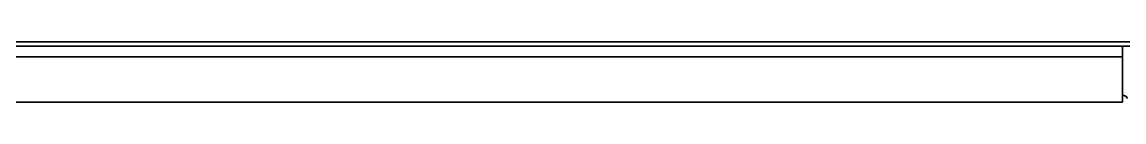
# Model space of a CAD drawing. Header units: inches. Extents: x 90 to 4161, y -506 to 3104.
# Drawn here: x 3699.3 to 3898.9, y 1192.2 to 1203.1 of the extents above; entities that cross this region are included whole.
import ezdxf

# ---------------------------------------------------------------- set-up
doc = ezdxf.new("R2010")
doc.units = ezdxf.units.IN
doc.layers.add('1', color=7, linetype='Continuous', true_color=0xffffff)

msp = doc.modelspace()

# ---------------------------------------------------------------- linework, layer by layer
at = {"layer": '1', "color": 7, "linetype": 'Continuous', "lineweight": 35}
for p, q in [((3986.11, 1202.26), (3349.71, 1202.26)), ((3990.77, 1203.06), (3350.01, 1203.06)), ((3898.61, 1202.26), (3898.61, 1200.36)), ((3898.61, 1200.36), (3441.41, 1200.36)), ((3898.61, 1200.36), (3898.61, 1200.17)), ((3898.61, 1200.36), (3898.61, 1200.36)), ((3898.61, 1200.36), (3898.61, 1200.36)), ((3898.61, 1200.17), (3898.61, 1192.41)), ((3441.41, 1192.2), (3898.61, 1192.2)), ((3898.61, 1192.41), (3898.61, 1192.2))]:
    msp.add_line(p, q, dxfattribs=at)
msp.add_arc((3898.59, 1192.46), 1, 23.5782, 90, dxfattribs=at)

doc.saveas('drawing.dxf')
